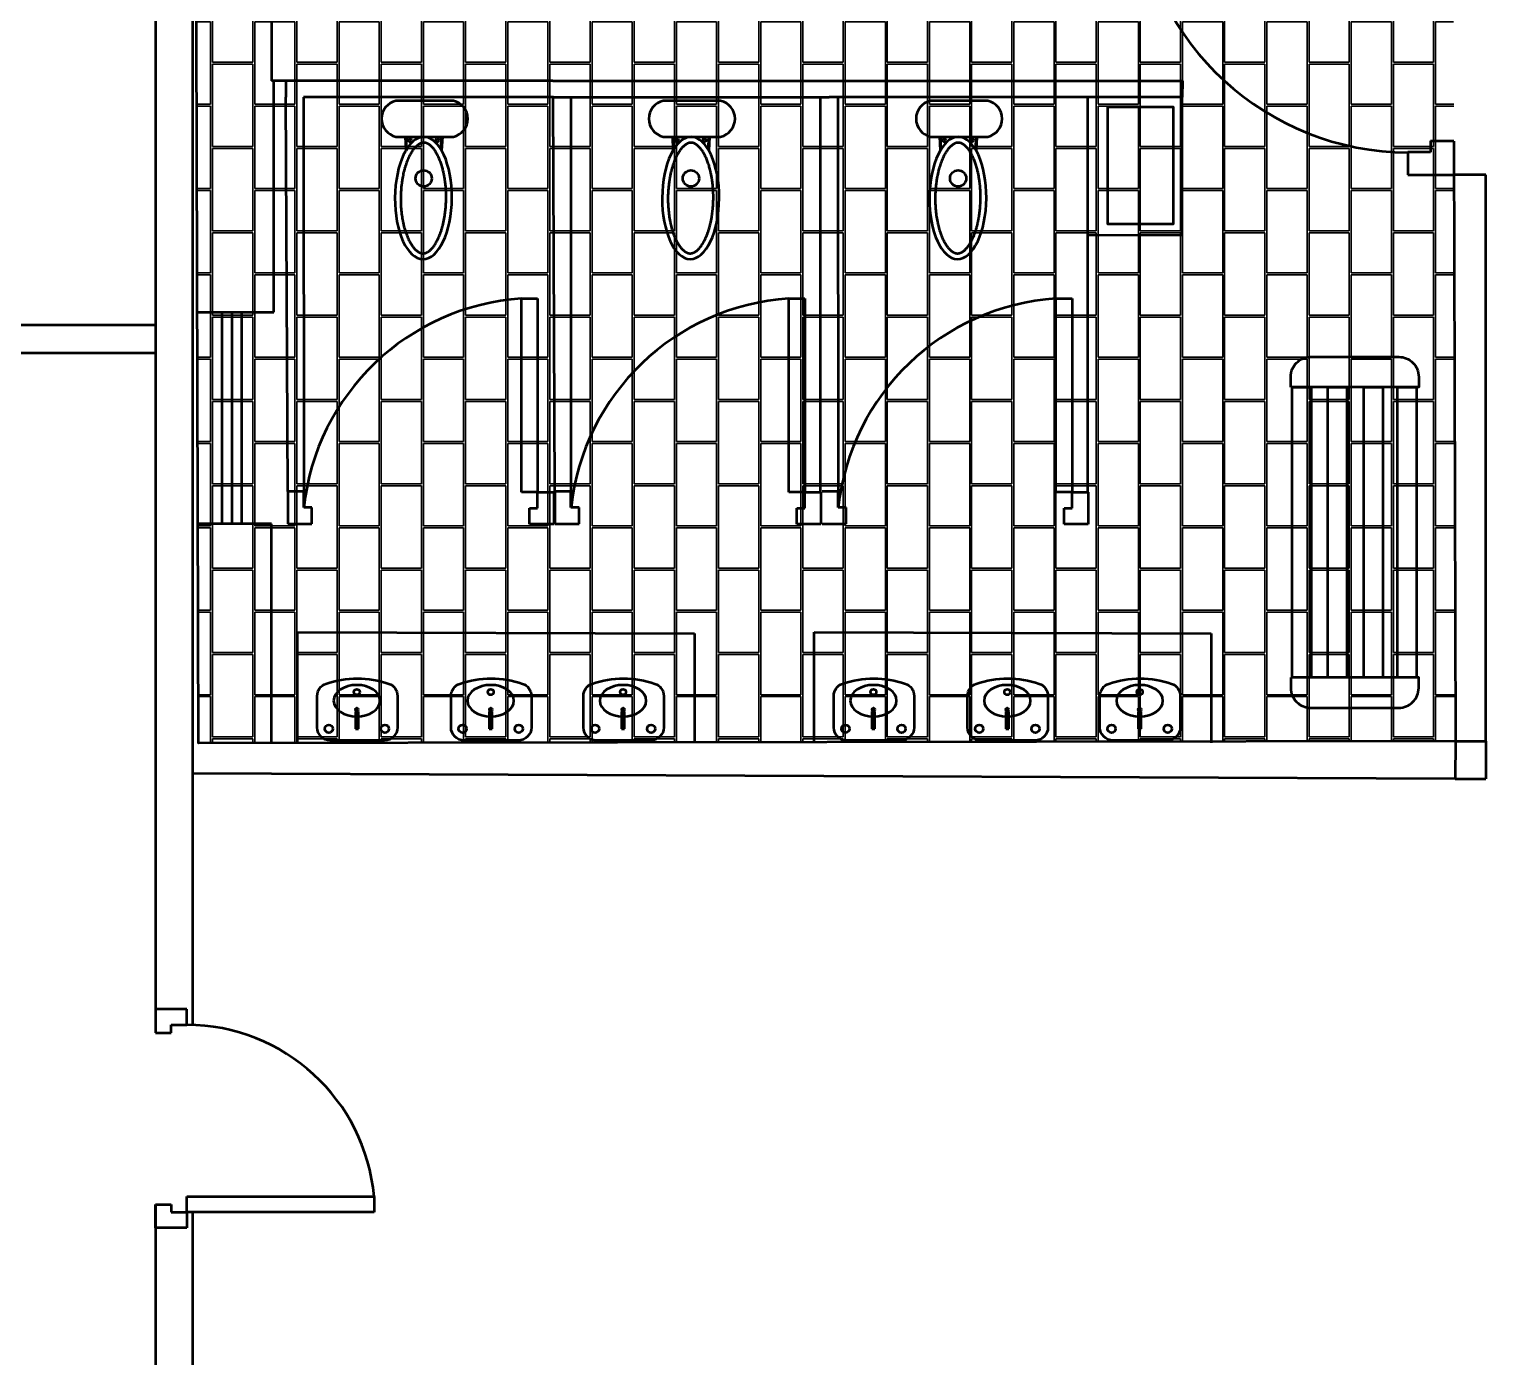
# Model space of a CAD drawing. Header units: feet. Extents: x 9 to 183943, y 42 to 62180.
# Drawn here: x 13789.3 to 14027.8, y 40502.5 to 40719.9 of the extents above; entities that cross this region are included whole.
import ezdxf

# ---------------------------------------------------------------- set-up
doc = ezdxf.new("R2010")
doc.units = ezdxf.units.FT
doc.header["$LTSCALE"] = 2.5
doc.header["$MEASUREMENT"] = 0
doc.layers.add('1', color=7, linetype='Continuous', lineweight=50)
doc.layers.add('3', color=7, linetype='Continuous', lineweight=30)

msp = doc.modelspace()

# ---------------------------------------------------------------- hatches: boundary and pattern name
at = {"layer": '3', "transparency": 33554500}
h = msp.add_hatch(dxfattribs=at)
h.set_pattern_fill('AR-B816C', color=18, scale=0.863182, angle=90)
h.set_pattern_definition([(90, (157811.894, 1408.6144), (-6.90545773, 6.90545773), [13.4872221, -0.3236933]), (90, (157811.5706, 1401.709), (-6.90545773, 6.90545773), [13.4872221, -0.3236933]), (180, (157811.894, 1408.6144), (-6.90545773, -6.90545773), [-7.22915106, 6.5817644]), (180, (157811.894, 1408.291), (-6.90545773, -6.90545773), [-7.22915106, 6.5817644])])
h.paths.add_polyline_path([(13817.01, 40602.96), (14022.83, 40603.3), (14021.93, 40913.36), (13816.1, 40913.01)])

# ---------------------------------------------------------------- linework, layer by layer
at = {"layer": '1'}
for p, q in [((13815.99, 41139.05), (13816, 40556.82)), ((13810, 40555.56), (13810, 41136.5)), ((13828.96, 40748.4), (13828.96, 40711.43)), ((13831.27, 40711.43), (13828.96, 40711.43)), ((13829.3, 40673.54), (13829.3, 40711.43)), ((13831.27, 40711.43), (13831.29, 40708.75)), ((13875.03, 40711.43), (13831.27, 40711.43)), ((13875.03, 40711.43), (13920.24, 40711.43)), ((13920.24, 40711.43), (13978.12, 40711.43)), ((13978.12, 40711.43), (13978.07, 40708.75)), ((13831.59, 40644.17), (13831.29, 40708.75)), ((13875.1, 40708.75), (13834.18, 40708.74)), ((13834.18, 40708.74), (13834.23, 40644.17)), ((13875.34, 40644.17), (13875.05, 40708.75)), ((13875.1, 40708.75), (13920.27, 40708.75)), ((13877.94, 40708.74), (13877.98, 40644.17)), ((13918.85, 40644.08), (13918.85, 40708.75)), ((13978.07, 40708.75), (13920.27, 40708.75)), ((13921.7, 40708.74), (13921.74, 40644.17)), ((13962.61, 40644.08), (13962.61, 40708.75)), ((13978.07, 40686.22), (13978.07, 40708.75)), ((13850.83, 40702.28), (13850.92, 40700.03)), ((13850.95, 40702.28), (13851.04, 40700.27)), ((13856.8, 40702.27), (13856.63, 40700.27)), ((13856.92, 40702.27), (13856.79, 40700.03)), ((13894.59, 40702.28), (13894.68, 40700.03)), ((13894.71, 40702.28), (13894.8, 40700.27)), ((13900.56, 40702.27), (13900.39, 40700.27)), ((13900.68, 40702.27), (13900.55, 40700.03)), ((13938.35, 40702.28), (13938.44, 40700.03)), ((13938.46, 40702.28), (13938.55, 40700.27)), ((13944.32, 40702.27), (13944.15, 40700.27)), ((13944.44, 40702.27), (13944.31, 40700.03)), ((14018.73, 40701.59), (14018.73, 40699.74)), ((14022.56, 40701.56), (14018.73, 40701.56)), ((14015.03, 40699.71), (14015.03, 40699.71)), ((14018.73, 40699.71), (14015.03, 40699.71)), ((14015.03, 40699.71), (14015.03, 40696.01)), ((14015.03, 40696.01), (14022.58, 40696.01)), ((14027.8, 40696), (14022.58, 40696.01)), ((14027.8, 40603.3), (14027.8, 40696)), ((13962.61, 40686.14), (13978.07, 40686.22)), ((13869.88, 40644.08), (13869.88, 40675.76)), ((13869.88, 40675.76), (13872.52, 40675.76)), ((13872.52, 40675.76), (13872.52, 40644.08)), ((13913.64, 40644.08), (13913.64, 40675.76)), ((13913.64, 40675.76), (13916.28, 40675.76)), ((13916.28, 40675.76), (13916.28, 40644.08)), ((13957.4, 40644.08), (13957.4, 40675.76)), ((13957.4, 40675.76), (13960.04, 40675.76)), ((13960.04, 40675.76), (13960.04, 40644.08)), ((13810, 40671.4), (12806, 40672.7)), ((13816.8, 40673.54), (13829.3, 40673.54)), ((13820.8, 40673.54), (13820.8, 40638.87)), ((13822.42, 40673.54), (13822.42, 40638.87)), ((13824.05, 40673.54), (13824.05, 40638.87)), ((13810, 40666.8), (12806, 40666.7)), ((13831.59, 40644.17), (13831.59, 40638.89)), ((13834.23, 40644.17), (13831.59, 40644.17)), ((13834.23, 40644.17), (13834.23, 40644.17)), ((13834.23, 40641.53), (13834.23, 40644.17)), ((13872.52, 40644.08), (13869.88, 40644.08)), ((13872.52, 40641.44), (13872.52, 40644.08)), ((13872.52, 40644.08), (13875.16, 40644.08)), ((13875.16, 40644.08), (13875.16, 40638.8)), ((13875.34, 40644.17), (13875.34, 40638.89)), ((13877.98, 40644.17), (13875.34, 40644.17)), ((13877.98, 40644.17), (13877.98, 40644.17)), ((13877.98, 40641.53), (13877.98, 40644.17)), ((13916.28, 40644.08), (13913.64, 40644.08)), ((13916.28, 40641.44), (13916.28, 40644.08)), ((13916.28, 40644.08), (13918.92, 40644.08)), ((13918.92, 40644.08), (13918.92, 40638.8)), ((13921.74, 40644.17), (13919.1, 40644.17)), ((13921.74, 40644.17), (13921.74, 40644.17)), ((13921.74, 40641.53), (13921.74, 40644.17)), ((13960.04, 40644.08), (13957.4, 40644.08)), ((13960.04, 40641.44), (13960.04, 40644.08)), ((13960.04, 40644.08), (13962.68, 40644.08)), ((13962.68, 40644.08), (13962.68, 40638.8)), ((13835.55, 40641.53), (13834.23, 40641.53)), ((13835.55, 40638.89), (13835.55, 40641.53)), ((13871.2, 40638.8), (13871.2, 40641.44)), ((13871.2, 40641.44), (13872.52, 40641.44)), ((13879.3, 40641.53), (13877.98, 40641.53)), ((13879.3, 40638.89), (13879.3, 40641.53)), ((13914.96, 40638.8), (13914.96, 40641.44)), ((13914.96, 40641.44), (13916.28, 40641.44)), ((13923.06, 40641.53), (13921.74, 40641.53)), ((13923.06, 40638.89), (13923.06, 40641.53)), ((13958.72, 40638.8), (13958.72, 40641.44)), ((13958.72, 40641.44), (13960.04, 40641.44)), ((13828.96, 40638.87), (13816.9, 40638.87)), ((13828.96, 40603.04), (13828.96, 40638.87)), ((13831.59, 40638.89), (13835.55, 40638.89)), ((13875.16, 40638.8), (13871.2, 40638.8)), ((13875.34, 40638.89), (13879.3, 40638.89)), ((13918.92, 40638.8), (13914.96, 40638.8)), ((13919.1, 40638.89), (13923.06, 40638.89)), ((13962.68, 40638.8), (13958.72, 40638.8)), ((13833.2, 40602.98), (13833.2, 40621.16)), ((13833.2, 40621.16), (13898.23, 40620.92)), ((13898.23, 40620.92), (13898.23, 40603.02)), ((13917.79, 40603.13), (13917.79, 40621.16)), ((13917.79, 40621.16), (13982.82, 40620.92)), ((13982.82, 40620.92), (13982.82, 40603.02)), ((13843.16, 40608.17), (13842.68, 40608.17)), ((13842.68, 40608.17), (13842.68, 40605.32)), ((13843.16, 40605.32), (13843.16, 40608.17)), ((13865.08, 40608.17), (13864.6, 40608.17)), ((13864.6, 40608.17), (13864.6, 40605.32)), ((13865.08, 40605.32), (13865.08, 40608.17)), ((13886.75, 40608.17), (13886.28, 40608.17)), ((13886.28, 40608.17), (13886.28, 40605.32)), ((13886.75, 40605.32), (13886.75, 40608.17)), ((13927.75, 40608.17), (13927.27, 40608.17)), ((13927.27, 40608.17), (13927.27, 40605.32)), ((13927.75, 40605.32), (13927.75, 40608.17)), ((13949.67, 40608.17), (13949.19, 40608.17)), ((13949.19, 40608.17), (13949.19, 40605.32)), ((13949.67, 40605.32), (13949.67, 40608.17)), ((13971.34, 40608.17), (13970.87, 40608.17)), ((13970.87, 40608.17), (13970.87, 40605.32)), ((13971.34, 40605.32), (13971.34, 40608.17)), ((13842.68, 40605.32), (13843.16, 40605.32)), ((13864.6, 40605.32), (13865.08, 40605.32)), ((13886.28, 40605.32), (13886.75, 40605.32)), ((13927.27, 40605.32), (13927.75, 40605.32)), ((13949.19, 40605.32), (13949.67, 40605.32)), ((13970.87, 40605.32), (13971.34, 40605.32)), ((13828.96, 40603.04), (13817.01, 40602.96)), ((14022.83, 40603.3), (14022.8, 40597.13)), ((14022.83, 40603.3), (14027.8, 40603.3)), ((14027.8, 40603.3), (14027.8, 40597.13)), ((14022.8, 40597.13), (13816, 40598)), ((14022.8, 40597.13), (14027.8, 40597.13)), ((13815.05, 40559.4), (13809.94, 40559.4)), ((13809.94, 40559.4), (13809.94, 40555.56)), ((13815.05, 40556.84), (13815.05, 40559.4)), ((13812.49, 40555.56), (13812.49, 40556.84)), ((13812.49, 40556.84), (13815.05, 40556.84)), ((13815.05, 40556.84), (13815.05, 40556.84)), ((13809.94, 40555.56), (13812.49, 40555.56)), ((13809.94, 40523.6), (13809.94, 40527.43)), ((13809.94, 40527.43), (13812.49, 40527.43)), ((13810, 40487), (13810, 40527.43)), ((13812.49, 40527.43), (13812.49, 40526.15)), ((13815.05, 40528.71), (13845.74, 40528.71)), ((13815.05, 40526.15), (13815.05, 40528.71)), ((13845.74, 40528.71), (13845.74, 40526.15)), ((13812.49, 40526.15), (13815.05, 40526.15)), ((13845.74, 40526.15), (13815.05, 40526.15)), ((13815.05, 40526.15), (13815.05, 40523.6)), ((13816, 40526.15), (13816, 40493)), ((13815.05, 40523.6), (13809.94, 40523.6))]:
    msp.add_line(p, q, dxfattribs=at)
msp.add_lwpolyline([(14022.56, 40701.56), (14022.83, 40603.3), (13817.01, 40602.96), (13816.1, 40913.01), (14021.93, 40913.36), (14022.26, 40799.59)], dxfattribs=at)
for points in [[(13849.32, 40702.27), (13858.73, 40702.27, 0.8), (13858.73, 40708.15), (13849.32, 40708.15, 0.8), (13849.32, 40702.27)], [(13893.08, 40702.27), (13902.49, 40702.27, 0.8), (13902.49, 40708.15), (13893.08, 40708.15, 0.8), (13893.08, 40702.27)], [(13936.84, 40702.27), (13946.25, 40702.27, 0.8), (13946.25, 40708.15), (13936.84, 40708.15, 0.8), (13936.84, 40702.27)]]:
    msp.add_lwpolyline(points, format="xyb", dxfattribs=at)
for points in [[(13965.83, 40707.11), (13965.83, 40688.02), (13976.63, 40688.02), (13976.63, 40707.11)], [(13996.07, 40613.74), (13996.07, 40661.23), (13999.18, 40661.23), (13999.18, 40613.74)], [(14001.94, 40613.74), (14001.94, 40661.23), (14005.05, 40661.23), (14005.05, 40613.74)], [(14007.81, 40613.74), (14007.81, 40661.23), (14010.92, 40661.23), (14010.92, 40613.74)], [(14013.33, 40613.74), (14013.33, 40661.23), (14016.44, 40661.23), (14016.44, 40613.74)]]:
    msp.add_lwpolyline(points, close=True, dxfattribs=at)
for points in [[(13995.85, 40661.23), (13995.85, 40662.96, -0.414214), (13999.1, 40666.21), (14013.55, 40666.21, -0.414214), (14016.8, 40662.96), (14016.8, 40661.23)], [(13847.46, 40603.42), (13838.54, 40603.42, -0.414214), (13836.42, 40605.53), (13836.42, 40610.7, -0.320465), (13837.85, 40612.7, -0.166667), (13848.15, 40612.7, -0.320465), (13849.57, 40610.7), (13849.57, 40605.53, -0.414214)], [(13869.38, 40603.42), (13860.45, 40603.42, -0.414214), (13858.34, 40605.53), (13858.34, 40610.7, -0.320465), (13859.77, 40612.7, -0.166667), (13870.07, 40612.7, -0.320465), (13871.49, 40610.7), (13871.49, 40605.53, -0.414214)], [(13891.06, 40603.42), (13882.13, 40603.42, -0.414214), (13880.02, 40605.53), (13880.02, 40610.7, -0.320465), (13881.44, 40612.7, -0.166667), (13891.74, 40612.7, -0.320465), (13893.17, 40610.7), (13893.17, 40605.53, -0.414214)], [(13932.05, 40603.42), (13923.13, 40603.42, -0.414214), (13921.02, 40605.53), (13921.02, 40610.7, -0.320465), (13922.44, 40612.7, -0.166667), (13932.74, 40612.7, -0.320465), (13934.17, 40610.7), (13934.17, 40605.53, -0.414214)], [(13953.97, 40603.42), (13945.05, 40603.42, -0.414214), (13942.93, 40605.53), (13942.93, 40610.7, -0.320465), (13944.36, 40612.7, -0.166667), (13954.66, 40612.7, -0.320465), (13956.09, 40610.7), (13956.09, 40605.53, -0.414214)], [(13975.65, 40603.42), (13966.72, 40603.42, -0.414214), (13964.61, 40605.53), (13964.61, 40610.7, -0.320465), (13966.04, 40612.7, -0.166667), (13976.33, 40612.7, -0.320465), (13977.76, 40610.7), (13977.76, 40605.53, -0.414214)], [(13995.85, 40613.74), (13995.85, 40612.01, 0.414214), (13999.1, 40608.76), (14013.55, 40608.76, 0.414214), (14016.8, 40612.01), (14016.8, 40613.74)]]:
    msp.add_lwpolyline(points, format="xyb", close=True, dxfattribs=at)
for centre, radius in [((13851.55, 40701.72), 0.27), ((13856.14, 40701.72), 0.27), ((13895.3, 40701.72), 0.27), ((13899.9, 40701.72), 0.27), ((13939.06, 40701.72), 0.27), ((13943.65, 40701.72), 0.27), ((13853.86, 40695.44), 1.33), ((13897.62, 40695.44), 1.33), ((13941.38, 40695.44), 1.33), ((13842.92, 40611.34), 0.475), ((13864.84, 40611.34), 0.475), ((13886.51, 40611.34), 0.475), ((13927.51, 40611.34), 0.475), ((13949.43, 40611.34), 0.475), ((13971.11, 40611.34), 0.475), ((13842.92, 40608.49), 0.238), ((13864.84, 40608.49), 0.238), ((13886.51, 40608.49), 0.238), ((13927.51, 40608.49), 0.238), ((13949.43, 40608.49), 0.238), ((13971.11, 40608.49), 0.238), ((13838.33, 40605.32), 0.653), ((13847.51, 40605.32), 0.653), ((13860.24, 40605.32), 0.653), ((13869.43, 40605.32), 0.653), ((13881.92, 40605.32), 0.653), ((13891.11, 40605.32), 0.653), ((13922.92, 40605.32), 0.653), ((13932.11, 40605.32), 0.653), ((13944.84, 40605.32), 0.653), ((13954.03, 40605.32), 0.653), ((13966.51, 40605.32), 0.653), ((13975.7, 40605.32), 0.653)]:
    msp.add_circle(centre, radius, dxfattribs=at)
for centre, radius, start, end in [((14015.15, 40744.39), 44.69, 185.1254, 269.8537), ((13872.42, 40637.43), 38.41, 93.7844, 173.8727), ((13916.18, 40637.43), 38.41, 93.7844, 173.8727), ((13959.94, 40637.43), 38.41, 93.7844, 173.8727), ((13814.97, 40525.95), 30.89, 5.1254, 89.8537)]:
    msp.add_arc(centre, radius, start, end, dxfattribs=at)
at = {"layer": '1', "extrusion": (0, 0, -1)}
for centre, major_axis, ratio in [((13853.82, 40692.23), (-0.08, -10.01), 0.466124), ((13897.58, 40692.23), (-0.08, -10.01), 0.466124), ((13941.34, 40692.23), (-0.08, -10.01), 0.466124), ((13842.92, 40609.92), (-3.8, 0), 0.675676), ((13864.84, 40609.92), (-3.8, 0), 0.675676), ((13886.51, 40609.92), (-3.8, 0), 0.675676), ((13927.51, 40609.92), (-3.8, 0), 0.675676), ((13949.43, 40609.92), (-3.8, 0), 0.675676), ((13971.11, 40609.92), (-3.8, 0), 0.675676)]:
    msp.add_ellipse(centre, major_axis=major_axis, ratio=ratio, dxfattribs=at)
at = {"layer": '1'}
for points in [[(13853.75, 40683.16), (13853.72, 40683.17), (13853.7, 40683.17), (13853.64, 40683.17), (13853.61, 40683.17), (13853.56, 40683.18), (13853.53, 40683.19), (13853.48, 40683.2), (13853.45, 40683.2), (13853.39, 40683.22), (13853.37, 40683.23), (13853.31, 40683.25), (13853.28, 40683.26), (13853.22, 40683.28), (13853.19, 40683.29), (13853.13, 40683.32), (13853.1, 40683.34), (13853.04, 40683.37), (13853.01, 40683.39), (13852.94, 40683.43), (13852.91, 40683.45), (13852.85, 40683.49), (13852.82, 40683.52), (13852.75, 40683.57), (13852.72, 40683.59), (13852.65, 40683.65), (13852.62, 40683.68), (13852.55, 40683.74), (13852.52, 40683.77), (13852.45, 40683.84), (13852.41, 40683.87), (13852.35, 40683.95), (13852.31, 40683.98), (13852.23, 40684.08), (13852.18, 40684.14), (13852.09, 40684.26), (13852.04, 40684.32), (13851.95, 40684.45), (13851.9, 40684.52), (13851.81, 40684.67), (13851.76, 40684.74), (13851.67, 40684.89), (13851.63, 40684.97), (13851.54, 40685.14), (13851.49, 40685.22), (13851.41, 40685.4), (13851.36, 40685.49), (13851.28, 40685.67), (13851.24, 40685.76), (13851.16, 40685.96), (13851.12, 40686.06), (13851.04, 40686.26), (13851, 40686.36), (13850.92, 40686.61), (13850.87, 40686.76), (13850.78, 40687.06), (13850.73, 40687.21), (13850.65, 40687.53), (13850.61, 40687.69), (13850.53, 40688.01), (13850.49, 40688.18), (13850.43, 40688.52), (13850.39, 40688.69), (13850.33, 40689.03), (13850.31, 40689.21), (13850.26, 40689.56), (13850.24, 40689.74), (13850.2, 40690.1), (13850.18, 40690.28), (13850.15, 40690.65), (13850.14, 40690.83), (13850.12, 40691.2), (13850.11, 40691.39), (13850.1, 40691.76), (13850.1, 40691.95), (13850.1, 40692.32), (13850.1, 40692.51), (13850.11, 40692.88), (13850.12, 40693.06), (13850.14, 40693.43), (13850.16, 40693.62), (13850.19, 40693.99), (13850.2, 40694.17), (13850.25, 40694.53), (13850.27, 40694.71), (13850.32, 40695.07), (13850.35, 40695.24), (13850.41, 40695.59), (13850.44, 40695.77), (13850.51, 40696.11), (13850.54, 40696.27), (13850.62, 40696.6), (13850.66, 40696.77), (13850.75, 40697.08), (13850.8, 40697.24), (13850.89, 40697.55), (13850.94, 40697.7), (13851.04, 40697.99), (13851.09, 40698.13), (13851.2, 40698.41), (13851.26, 40698.54), (13851.37, 40698.8), (13851.43, 40698.93), (13851.55, 40699.17), (13851.61, 40699.29), (13851.73, 40699.49), (13851.78, 40699.59), (13851.89, 40699.76), (13851.94, 40699.84), (13852.05, 40700), (13852.11, 40700.08), (13852.22, 40700.23), (13852.27, 40700.3), (13852.38, 40700.43), (13852.44, 40700.49), (13852.54, 40700.59), (13852.58, 40700.64), (13852.67, 40700.72), (13852.72, 40700.76), (13852.8, 40700.84), (13852.85, 40700.87), (13852.93, 40700.94), (13852.98, 40700.97), (13853.06, 40701.03), (13853.1, 40701.05), (13853.18, 40701.09), (13853.21, 40701.11), (13853.28, 40701.15), (13853.31, 40701.16), (13853.38, 40701.19), (13853.41, 40701.2), (13853.47, 40701.22), (13853.51, 40701.23), (13853.57, 40701.25), (13853.6, 40701.26), (13853.66, 40701.27), (13853.69, 40701.27), (13853.75, 40701.28), (13853.78, 40701.28), (13853.84, 40701.29), (13853.86, 40701.29), (13853.92, 40701.29), (13853.95, 40701.29), (13854.01, 40701.28), (13854.04, 40701.28), (13854.1, 40701.27), (13854.13, 40701.26), (13854.19, 40701.25), (13854.22, 40701.24), (13854.28, 40701.22), (13854.31, 40701.21), (13854.38, 40701.19), (13854.41, 40701.18), (13854.47, 40701.15), (13854.5, 40701.13), (13854.57, 40701.1), (13854.61, 40701.08), (13854.67, 40701.04), (13854.71, 40701.02), (13854.78, 40700.97), (13854.81, 40700.95), (13854.88, 40700.89), (13854.92, 40700.86), (13854.99, 40700.8), (13855.03, 40700.77), (13855.1, 40700.7), (13855.14, 40700.67), (13855.21, 40700.6), (13855.25, 40700.56), (13855.32, 40700.48), (13855.36, 40700.43), (13855.43, 40700.35), (13855.47, 40700.3), (13855.54, 40700.21), (13855.58, 40700.16), (13855.67, 40700.04), (13855.72, 40699.96), (13855.82, 40699.81), (13855.87, 40699.73), (13855.96, 40699.57), (13856.01, 40699.48), (13856.11, 40699.31), (13856.15, 40699.22), (13856.25, 40699.03), (13856.29, 40698.93), (13856.38, 40698.74), (13856.42, 40698.63), (13856.51, 40698.43), (13856.55, 40698.32), (13856.63, 40698.1), (13856.67, 40697.99), (13856.75, 40697.76), (13856.79, 40697.65), (13856.86, 40697.41), (13856.89, 40697.29), (13856.96, 40697.05), (13856.99, 40696.92), (13857.07, 40696.62), (13857.11, 40696.45), (13857.18, 40696.09), (13857.22, 40695.91), (13857.29, 40695.54), (13857.32, 40695.36), (13857.37, 40694.98), (13857.39, 40694.79), (13857.44, 40694.41), (13857.46, 40694.21), (13857.49, 40693.82), (13857.5, 40693.63), (13857.52, 40693.23), (13857.53, 40693.03), (13857.54, 40692.64), (13857.54, 40692.44), (13857.54, 40692.04), (13857.53, 40691.84), (13857.52, 40691.44), (13857.51, 40691.24), (13857.49, 40690.85), (13857.47, 40690.65), (13857.43, 40690.26), (13857.41, 40690.07), (13857.36, 40689.68), (13857.34, 40689.49), (13857.28, 40689.12), (13857.25, 40688.93), (13857.18, 40688.56), (13857.14, 40688.38), (13857.06, 40688.02), (13857.02, 40687.85), (13856.93, 40687.5), (13856.88, 40687.33), (13856.78, 40687), (13856.73, 40686.84), (13856.62, 40686.53), (13856.57, 40686.38), (13856.45, 40686.08), (13856.39, 40685.93), (13856.27, 40685.66), (13856.21, 40685.52), (13856.09, 40685.29), (13856.04, 40685.18), (13855.93, 40684.99), (13855.87, 40684.89), (13855.76, 40684.71), (13855.71, 40684.62), (13855.59, 40684.45), (13855.53, 40684.37), (13855.42, 40684.22), (13855.36, 40684.15), (13855.26, 40684.03), (13855.21, 40683.97), (13855.12, 40683.87), (13855.07, 40683.83), (13854.98, 40683.74), (13854.93, 40683.69), (13854.84, 40683.62), (13854.79, 40683.58), (13854.7, 40683.51), (13854.66, 40683.48), (13854.58, 40683.43), (13854.54, 40683.41), (13854.47, 40683.36), (13854.43, 40683.35), (13854.37, 40683.31), (13854.33, 40683.29), (13854.26, 40683.27), (13854.23, 40683.25), (13854.17, 40683.23), (13854.13, 40683.22), (13854.07, 40683.2), (13854.04, 40683.2), (13853.98, 40683.18), (13853.95, 40683.18), (13853.88, 40683.17), (13853.85, 40683.17), (13853.8, 40683.17), (13853.77, 40683.16), (13853.75, 40683.16)], [(13897.51, 40683.16), (13897.48, 40683.17), (13897.45, 40683.17), (13897.4, 40683.17), (13897.37, 40683.17), (13897.32, 40683.18), (13897.29, 40683.19), (13897.24, 40683.2), (13897.21, 40683.2), (13897.15, 40683.22), (13897.12, 40683.23), (13897.07, 40683.25), (13897.04, 40683.26), (13896.98, 40683.28), (13896.95, 40683.29), (13896.89, 40683.32), (13896.86, 40683.34), (13896.8, 40683.37), (13896.77, 40683.39), (13896.7, 40683.43), (13896.67, 40683.45), (13896.61, 40683.49), (13896.57, 40683.52), (13896.51, 40683.57), (13896.48, 40683.59), (13896.41, 40683.65), (13896.38, 40683.68), (13896.31, 40683.74), (13896.28, 40683.77), (13896.21, 40683.84), (13896.17, 40683.87), (13896.11, 40683.95), (13896.07, 40683.98), (13895.99, 40684.08), (13895.94, 40684.14), (13895.85, 40684.26), (13895.8, 40684.32), (13895.71, 40684.45), (13895.66, 40684.52), (13895.57, 40684.67), (13895.52, 40684.74), (13895.43, 40684.89), (13895.38, 40684.97), (13895.3, 40685.14), (13895.25, 40685.22), (13895.17, 40685.4), (13895.12, 40685.49), (13895.04, 40685.67), (13895, 40685.76), (13894.92, 40685.96), (13894.88, 40686.06), (13894.8, 40686.26), (13894.76, 40686.36), (13894.68, 40686.61), (13894.63, 40686.76), (13894.53, 40687.06), (13894.49, 40687.21), (13894.41, 40687.53), (13894.36, 40687.69), (13894.29, 40688.01), (13894.25, 40688.18), (13894.18, 40688.52), (13894.15, 40688.69), (13894.09, 40689.03), (13894.07, 40689.21), (13894.02, 40689.56), (13894, 40689.74), (13893.96, 40690.1), (13893.94, 40690.28), (13893.91, 40690.65), (13893.9, 40690.83), (13893.88, 40691.2), (13893.87, 40691.39), (13893.86, 40691.76), (13893.86, 40691.95), (13893.86, 40692.32), (13893.86, 40692.51), (13893.87, 40692.88), (13893.88, 40693.06), (13893.9, 40693.43), (13893.91, 40693.62), (13893.95, 40693.99), (13893.96, 40694.17), (13894, 40694.53), (13894.03, 40694.71), (13894.08, 40695.07), (13894.11, 40695.24), (13894.17, 40695.59), (13894.2, 40695.77), (13894.27, 40696.11), (13894.3, 40696.27), (13894.38, 40696.6), (13894.42, 40696.77), (13894.51, 40697.08), (13894.55, 40697.24), (13894.65, 40697.55), (13894.7, 40697.7), (13894.8, 40697.99), (13894.85, 40698.13), (13894.96, 40698.41), (13895.02, 40698.54), (13895.13, 40698.8), (13895.19, 40698.93), (13895.31, 40699.17), (13895.37, 40699.29), (13895.49, 40699.49), (13895.54, 40699.59), (13895.65, 40699.76), (13895.7, 40699.84), (13895.81, 40700), (13895.87, 40700.08), (13895.98, 40700.23), (13896.03, 40700.3), (13896.14, 40700.43), (13896.2, 40700.49), (13896.3, 40700.59), (13896.34, 40700.64), (13896.43, 40700.72), (13896.48, 40700.76), (13896.56, 40700.84), (13896.61, 40700.87), (13896.69, 40700.94), (13896.74, 40700.97), (13896.82, 40701.03), (13896.86, 40701.05), (13896.94, 40701.09), (13896.97, 40701.11), (13897.04, 40701.15), (13897.07, 40701.16), (13897.14, 40701.19), (13897.17, 40701.2), (13897.23, 40701.22), (13897.26, 40701.23), (13897.33, 40701.25), (13897.36, 40701.26), (13897.42, 40701.27), (13897.45, 40701.27), (13897.51, 40701.28), (13897.54, 40701.28), (13897.59, 40701.29), (13897.62, 40701.29), (13897.68, 40701.29), (13897.71, 40701.29), (13897.77, 40701.28), (13897.8, 40701.28), (13897.86, 40701.27), (13897.89, 40701.26), (13897.95, 40701.25), (13897.98, 40701.24), (13898.04, 40701.22), (13898.07, 40701.21), (13898.13, 40701.19), (13898.17, 40701.18), (13898.23, 40701.15), (13898.26, 40701.13), (13898.33, 40701.1), (13898.36, 40701.08), (13898.43, 40701.04), (13898.47, 40701.02), (13898.54, 40700.97), (13898.57, 40700.95), (13898.64, 40700.89), (13898.68, 40700.86), (13898.75, 40700.8), (13898.79, 40700.77), (13898.86, 40700.7), (13898.9, 40700.67), (13898.97, 40700.6), (13899.01, 40700.56), (13899.08, 40700.48), (13899.12, 40700.43), (13899.19, 40700.35), (13899.23, 40700.3), (13899.3, 40700.21), (13899.34, 40700.16), (13899.43, 40700.04), (13899.48, 40699.96), (13899.58, 40699.81), (13899.63, 40699.73), (13899.72, 40699.57), (13899.77, 40699.48), (13899.87, 40699.31), (13899.91, 40699.22), (13900.01, 40699.03), (13900.05, 40698.93), (13900.14, 40698.74), (13900.18, 40698.63), (13900.27, 40698.43), (13900.31, 40698.32), (13900.39, 40698.1), (13900.43, 40697.99), (13900.51, 40697.76), (13900.55, 40697.65), (13900.62, 40697.41), (13900.65, 40697.29), (13900.72, 40697.05), (13900.75, 40696.92), (13900.83, 40696.62), (13900.87, 40696.45), (13900.94, 40696.09), (13900.98, 40695.91), (13901.04, 40695.54), (13901.07, 40695.36), (13901.13, 40694.98), (13901.15, 40694.79), (13901.2, 40694.41), (13901.22, 40694.21), (13901.25, 40693.82), (13901.26, 40693.63), (13901.28, 40693.23), (13901.29, 40693.03), (13901.3, 40692.64), (13901.3, 40692.44), (13901.3, 40692.04), (13901.29, 40691.84), (13901.28, 40691.44), (13901.27, 40691.24), (13901.24, 40690.85), (13901.23, 40690.65), (13901.19, 40690.26), (13901.17, 40690.07), (13901.12, 40689.68), (13901.1, 40689.49), (13901.04, 40689.12), (13901.01, 40688.93), (13900.94, 40688.56), (13900.9, 40688.38), (13900.82, 40688.02), (13900.78, 40687.85), (13900.69, 40687.5), (13900.64, 40687.33), (13900.54, 40687), (13900.49, 40686.84), (13900.38, 40686.53), (13900.33, 40686.38), (13900.21, 40686.08), (13900.15, 40685.93), (13900.03, 40685.66), (13899.97, 40685.52), (13899.85, 40685.29), (13899.8, 40685.18), (13899.69, 40684.99), (13899.63, 40684.89), (13899.52, 40684.71), (13899.46, 40684.62), (13899.35, 40684.45), (13899.29, 40684.37), (13899.18, 40684.22), (13899.12, 40684.15), (13899.02, 40684.03), (13898.97, 40683.97), (13898.88, 40683.87), (13898.83, 40683.83), (13898.74, 40683.74), (13898.69, 40683.69), (13898.6, 40683.62), (13898.55, 40683.58), (13898.46, 40683.51), (13898.42, 40683.48), (13898.34, 40683.43), (13898.3, 40683.41), (13898.23, 40683.36), (13898.19, 40683.35), (13898.12, 40683.31), (13898.09, 40683.29), (13898.02, 40683.27), (13897.99, 40683.25), (13897.92, 40683.23), (13897.89, 40683.22), (13897.83, 40683.2), (13897.8, 40683.2), (13897.74, 40683.18), (13897.7, 40683.18), (13897.64, 40683.17), (13897.61, 40683.17), (13897.56, 40683.17), (13897.53, 40683.16), (13897.51, 40683.16)], [(13941.27, 40683.16), (13941.24, 40683.17), (13941.21, 40683.17), (13941.16, 40683.17), (13941.13, 40683.17), (13941.08, 40683.18), (13941.05, 40683.19), (13941, 40683.2), (13940.97, 40683.2), (13940.91, 40683.22), (13940.88, 40683.23), (13940.83, 40683.25), (13940.8, 40683.26), (13940.74, 40683.28), (13940.71, 40683.29), (13940.65, 40683.32), (13940.62, 40683.34), (13940.56, 40683.37), (13940.53, 40683.39), (13940.46, 40683.43), (13940.43, 40683.45), (13940.37, 40683.49), (13940.33, 40683.52), (13940.27, 40683.57), (13940.24, 40683.59), (13940.17, 40683.65), (13940.14, 40683.68), (13940.07, 40683.74), (13940.03, 40683.77), (13939.97, 40683.84), (13939.93, 40683.87), (13939.87, 40683.95), (13939.83, 40683.98), (13939.75, 40684.08), (13939.7, 40684.14), (13939.61, 40684.26), (13939.56, 40684.32), (13939.47, 40684.45), (13939.42, 40684.52), (13939.33, 40684.67), (13939.28, 40684.74), (13939.19, 40684.89), (13939.14, 40684.97), (13939.05, 40685.14), (13939.01, 40685.22), (13938.92, 40685.4), (13938.88, 40685.49), (13938.8, 40685.67), (13938.76, 40685.76), (13938.68, 40685.96), (13938.64, 40686.06), (13938.56, 40686.26), (13938.52, 40686.36), (13938.44, 40686.61), (13938.39, 40686.76), (13938.29, 40687.06), (13938.25, 40687.21), (13938.16, 40687.53), (13938.12, 40687.69), (13938.05, 40688.01), (13938.01, 40688.18), (13937.94, 40688.52), (13937.91, 40688.69), (13937.85, 40689.03), (13937.83, 40689.21), (13937.78, 40689.56), (13937.75, 40689.74), (13937.72, 40690.1), (13937.7, 40690.28), (13937.67, 40690.65), (13937.66, 40690.83), (13937.64, 40691.2), (13937.63, 40691.39), (13937.62, 40691.76), (13937.62, 40691.95), (13937.62, 40692.32), (13937.62, 40692.51), (13937.63, 40692.88), (13937.64, 40693.06), (13937.66, 40693.43), (13937.67, 40693.62), (13937.7, 40693.99), (13937.72, 40694.17), (13937.76, 40694.53), (13937.79, 40694.71), (13937.84, 40695.07), (13937.86, 40695.24), (13937.92, 40695.59), (13937.96, 40695.77), (13938.03, 40696.11), (13938.06, 40696.27), (13938.14, 40696.6), (13938.18, 40696.77), (13938.27, 40697.08), (13938.31, 40697.24), (13938.41, 40697.55), (13938.46, 40697.7), (13938.56, 40697.99), (13938.61, 40698.13), (13938.72, 40698.41), (13938.78, 40698.54), (13938.89, 40698.8), (13938.95, 40698.93), (13939.07, 40699.17), (13939.13, 40699.29), (13939.25, 40699.49), (13939.3, 40699.59), (13939.41, 40699.76), (13939.46, 40699.84), (13939.57, 40700), (13939.62, 40700.08), (13939.73, 40700.23), (13939.79, 40700.3), (13939.9, 40700.43), (13939.96, 40700.49), (13940.06, 40700.59), (13940.1, 40700.64), (13940.19, 40700.72), (13940.23, 40700.76), (13940.32, 40700.84), (13940.37, 40700.87), (13940.45, 40700.94), (13940.5, 40700.97), (13940.58, 40701.03), (13940.62, 40701.05), (13940.7, 40701.09), (13940.73, 40701.11), (13940.8, 40701.15), (13940.83, 40701.16), (13940.9, 40701.19), (13940.93, 40701.2), (13940.99, 40701.22), (13941.02, 40701.23), (13941.09, 40701.25), (13941.12, 40701.26), (13941.18, 40701.27), (13941.21, 40701.27), (13941.27, 40701.28), (13941.3, 40701.28), (13941.35, 40701.29), (13941.38, 40701.29), (13941.44, 40701.29), (13941.47, 40701.29), (13941.53, 40701.28), (13941.56, 40701.28), (13941.62, 40701.27), (13941.65, 40701.26), (13941.71, 40701.25), (13941.74, 40701.24), (13941.8, 40701.22), (13941.83, 40701.21), (13941.89, 40701.19), (13941.93, 40701.18), (13941.99, 40701.15), (13942.02, 40701.13), (13942.09, 40701.1), (13942.12, 40701.08), (13942.19, 40701.04), (13942.23, 40701.02), (13942.3, 40700.97), (13942.33, 40700.95), (13942.4, 40700.89), (13942.44, 40700.86), (13942.51, 40700.8), (13942.55, 40700.77), (13942.62, 40700.7), (13942.66, 40700.67), (13942.73, 40700.6), (13942.77, 40700.56), (13942.84, 40700.48), (13942.88, 40700.43), (13942.95, 40700.35), (13942.99, 40700.3), (13943.06, 40700.21), (13943.1, 40700.16), (13943.19, 40700.04), (13943.24, 40699.96), (13943.34, 40699.81), (13943.38, 40699.73), (13943.48, 40699.57), (13943.53, 40699.48), (13943.63, 40699.31), (13943.67, 40699.22), (13943.77, 40699.03), (13943.81, 40698.93), (13943.9, 40698.74), (13943.94, 40698.63), (13944.03, 40698.43), (13944.07, 40698.32), (13944.15, 40698.1), (13944.19, 40697.99), (13944.27, 40697.76), (13944.31, 40697.65), (13944.38, 40697.41), (13944.41, 40697.29), (13944.48, 40697.05), (13944.51, 40696.92), (13944.59, 40696.62), (13944.63, 40696.45), (13944.7, 40696.09), (13944.74, 40695.91), (13944.8, 40695.54), (13944.83, 40695.36), (13944.89, 40694.98), (13944.91, 40694.79), (13944.96, 40694.41), (13944.97, 40694.21), (13945.01, 40693.82), (13945.02, 40693.63), (13945.04, 40693.23), (13945.05, 40693.03), (13945.06, 40692.64), (13945.06, 40692.44), (13945.06, 40692.04), (13945.05, 40691.84), (13945.04, 40691.44), (13945.03, 40691.24), (13945, 40690.85), (13944.99, 40690.65), (13944.95, 40690.26), (13944.93, 40690.07), (13944.88, 40689.68), (13944.86, 40689.49), (13944.8, 40689.12), (13944.76, 40688.93), (13944.7, 40688.56), (13944.66, 40688.38), (13944.58, 40688.02), (13944.54, 40687.85), (13944.45, 40687.5), (13944.4, 40687.33), (13944.3, 40687), (13944.25, 40686.84), (13944.14, 40686.53), (13944.09, 40686.38), (13943.97, 40686.08), (13943.91, 40685.93), (13943.79, 40685.66), (13943.72, 40685.52), (13943.61, 40685.29), (13943.55, 40685.18), (13943.45, 40684.99), (13943.39, 40684.89), (13943.28, 40684.71), (13943.22, 40684.62), (13943.11, 40684.45), (13943.05, 40684.37), (13942.94, 40684.22), (13942.88, 40684.15), (13942.78, 40684.03), (13942.73, 40683.97), (13942.63, 40683.87), (13942.59, 40683.83), (13942.49, 40683.74), (13942.45, 40683.69), (13942.36, 40683.62), (13942.31, 40683.58), (13942.22, 40683.51), (13942.18, 40683.48), (13942.1, 40683.43), (13942.06, 40683.41), (13941.99, 40683.36), (13941.95, 40683.35), (13941.88, 40683.31), (13941.85, 40683.29), (13941.78, 40683.27), (13941.75, 40683.25), (13941.68, 40683.23), (13941.65, 40683.22), (13941.59, 40683.2), (13941.56, 40683.2), (13941.49, 40683.18), (13941.46, 40683.18), (13941.4, 40683.17), (13941.37, 40683.17), (13941.32, 40683.17), (13941.29, 40683.16), (13941.27, 40683.16)]]:
    msp.add_open_spline(points, degree=3, knots=[0, 0, 0, 0, 0.030496, 0.030496, 0.060992, 0.060992, 0.091488, 0.091488, 0.121985, 0.121985, 0.152481, 0.152481, 0.182977, 0.182977, 0.213473, 0.213473, 0.243969, 0.243969, 0.274465, 0.274465, 0.304961, 0.304961, 0.335457, 0.335457, 0.365954, 0.365954, 0.39645, 0.39645, 0.426946, 0.426946, 0.457442, 0.457442, 0.487938, 0.487938, 0.530636, 0.530636, 0.573334, 0.573334, 0.616032, 0.616032, 0.65873, 0.65873, 0.701429, 0.701429, 0.744127, 0.744127, 0.786825, 0.786825, 0.829523, 0.829523, 0.872221, 0.872221, 0.914919, 0.914919, 0.973376, 0.973376, 1.031832, 1.031832, 1.090289, 1.090289, 1.148746, 1.148746, 1.207203, 1.207203, 1.265659, 1.265659, 1.324116, 1.324116, 1.382573, 1.382573, 1.441029, 1.441029, 1.499486, 1.499486, 1.557943, 1.557943, 1.6164, 1.6164, 1.674856, 1.674856, 1.733313, 1.733313, 1.79177, 1.79177, 1.850227, 1.850227, 1.908683, 1.908683, 1.96714, 1.96714, 2.025597, 2.025597, 2.084053, 2.084053, 2.14251, 2.14251, 2.200967, 2.200967, 2.259424, 2.259424, 2.31788, 2.31788, 2.376337, 2.376337, 2.434794, 2.434794, 2.483607, 2.483607, 2.53242, 2.53242, 2.581233, 2.581233, 2.630046, 2.630046, 2.678859, 2.678859, 2.718578, 2.718578, 2.758297, 2.758297, 2.798017, 2.798017, 2.837736, 2.837736, 2.877456, 2.877456, 2.910603, 2.910603, 2.943751, 2.943751, 2.976898, 2.976898, 3.010046, 3.010046, 3.043194, 3.043194, 3.076341, 3.076341, 3.109489, 3.109489, 3.142636, 3.142636, 3.175784, 3.175784, 3.208931, 3.208931, 3.242079, 3.242079, 3.275226, 3.275226, 3.308374, 3.308374, 3.341521, 3.341521, 3.374669, 3.374669, 3.407817, 3.407817, 3.440964, 3.440964, 3.474112, 3.474112, 3.507259, 3.507259, 3.540407, 3.540407, 3.573554, 3.573554, 3.606702, 3.606702, 3.639849, 3.639849, 3.672997, 3.672997, 3.706144, 3.706144, 3.751834, 3.751834, 3.797523, 3.797523, 3.843213, 3.843213, 3.888902, 3.888902, 3.934592, 3.934592, 3.980281, 3.980281, 4.025971, 4.025971, 4.07166, 4.07166, 4.117349, 4.117349, 4.163039, 4.163039, 4.208728, 4.208728, 4.27117, 4.27117, 4.333612, 4.333612, 4.396053, 4.396053, 4.458495, 4.458495, 4.520937, 4.520937, 4.583378, 4.583378, 4.64582, 4.64582, 4.708262, 4.708262, 4.770703, 4.770703, 4.833145, 4.833145, 4.895587, 4.895587, 4.958028, 4.958028, 5.02047, 5.02047, 5.082912, 5.082912, 5.145353, 5.145353, 5.207795, 5.207795, 5.270237, 5.270237, 5.332678, 5.332678, 5.39512, 5.39512, 5.457562, 5.457562, 5.520003, 5.520003, 5.570866, 5.570866, 5.62173, 5.62173, 5.672593, 5.672593, 5.723456, 5.723456, 5.774319, 5.774319, 5.815745, 5.815745, 5.857172, 5.857172, 5.898598, 5.898598, 5.940024, 5.940024, 5.981451, 5.981451, 6.015627, 6.015627, 6.049803, 6.049803, 6.083979, 6.083979, 6.118156, 6.118156, 6.152332, 6.152332, 6.186508, 6.186508, 6.220684, 6.220684, 6.25486, 6.25486, 6.283185, 6.283185, 6.283185, 6.283185], dxfattribs=at)

doc.saveas('drawing.dxf')
